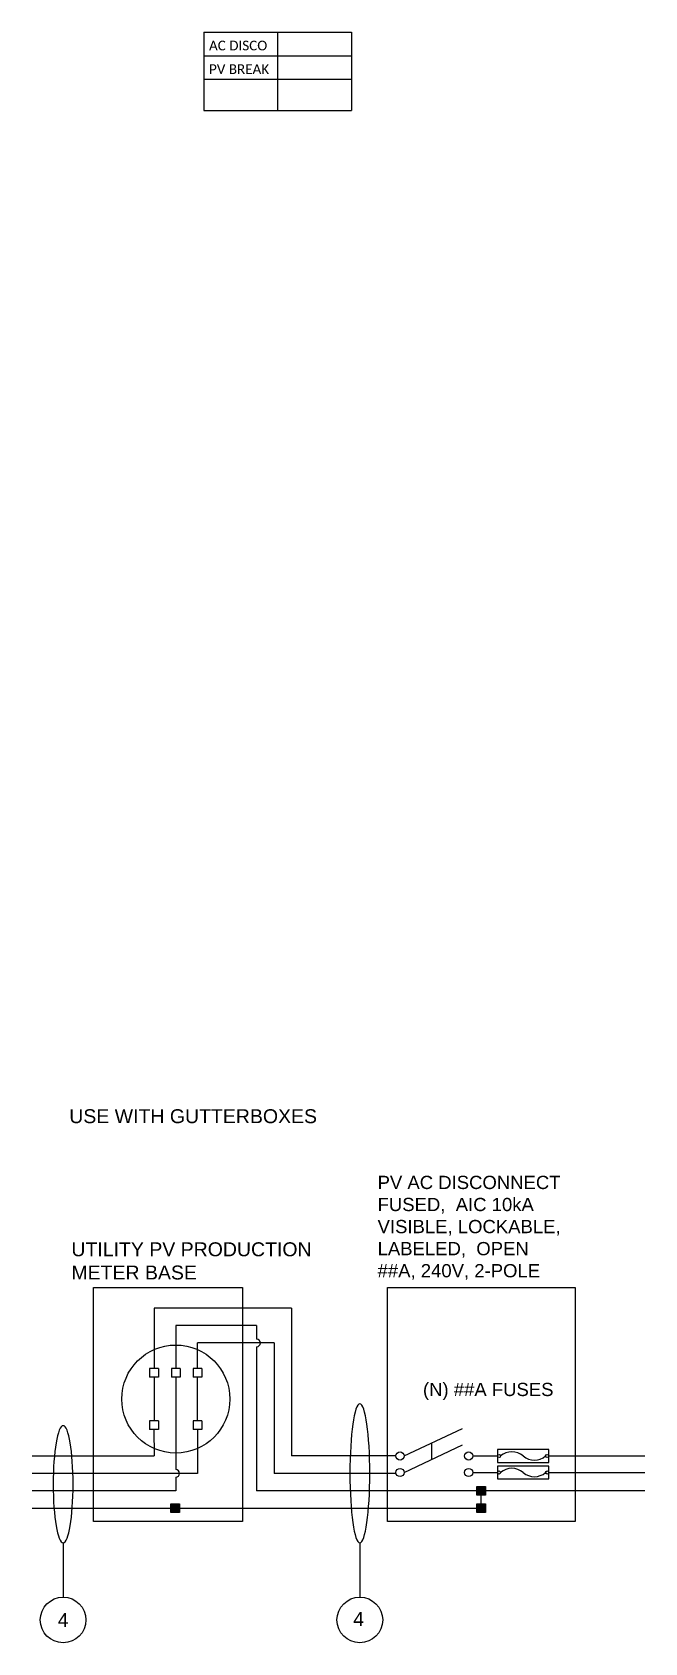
# Model space of a CAD drawing. Header units: inches. Extents: x 283.3 to 318.5, y 6.7 to 99.1.
import ezdxf

# ---------------------------------------------------------------- set-up
doc = ezdxf.new("R2010")
doc.units = ezdxf.units.IN
doc.header["$MEASUREMENT"] = 0
for name, color, linetype in [('Ground', 3, 'Continuous'), ('Negative', 7, 'Continuous'), ('Positive', 1, 'Continuous')]:
    doc.layers.add(name, color=color, linetype=linetype)
doc.layers.add('Hidden', color=1, linetype='Continuous', lineweight=25, plot=False)
doc.layers.add('wirecallout', color=4, linetype='Continuous', lineweight=25)
doc.styles.get("Standard").update_dxf_attribs({"font": 'arial.ttf'})

# ---------------------------------------------------------------- blocks, each defined once
blk = doc.blocks.new('*T20')
at = {"color": 0, "linetype": 'ByBlock', "lineweight": -2, "transparency": 16777216}
for p, q in [((0, 0), (8.467, 0)), ((0, 0), (0, -4.497)), ((4.233, 0), (4.233, -4.497)), ((8.467, 0), (8.467, -4.497)), ((0, -1.348), (8.467, -1.348)), ((0, -2.697), (8.467, -2.697)), ((0, -4.497), (8.467, -4.497))]:
    blk.add_line(p, q, dxfattribs=at)
at = {"color": 0, "transparency": 16777216, "char_height": 0.55556, "width": 3.63333}
for s, insert, attachment_point in [('{\\fCalibri|b0|i0|c0;AC DISCO', (0.3, -1.048), 7), ('{\\fCalibri|b0|i0|c0;PV BREAK', (0.3, -2.397), 7), ('{\\fCalibri|b0|i0|c0;', (8.167, -1.048), 9), ('{\\fCalibri|b0|i0|c0;', (4.533, -2.397), 7)]:
    blk.add_mtext(s, dxfattribs=dict(at, insert=insert, attachment_point=attachment_point))
blk = doc.blocks.new('*U19')
h = blk.add_hatch(color=256)
h.dxf.hatch_style = 1
h.paths.add_polyline_path([(26.02, 1.248), (25.523, 1.248), (25.523, 1), (26.02, 1)])
h.paths.add_polyline_path([(26.02, 1), (25.523, 1), (25.523, 0.752), (26.02, 0.752)])
h = blk.add_hatch(color=256)
h.dxf.hatch_style = 1
h.paths.add_polyline_path([(8.443, 0.248), (7.947, 0.248), (7.947, 0), (8.443, 0)])
h.paths.add_polyline_path([(8.443, 0), (7.947, 0), (7.947, -0.248), (8.443, -0.248)])
h = blk.add_hatch(color=256)
h.dxf.hatch_style = 1
h.paths.add_polyline_path([(26.02, 0.248), (25.523, 0.248), (25.523, 0), (26.02, 0)])
h.paths.add_polyline_path([(26.02, 0), (25.523, 0), (25.523, -0.248), (26.02, -0.248)])
for p, q in [((6.99, 11.488), (6.99, 8.016)), ((14.876, 11.488), (6.99, 11.488)), ((14.876, 11.488), (14.876, 3)), ((8.244, 10.488), (8.244, 8.016)), ((12.876, 10.488), (8.244, 10.488)), ((12.876, 10.488), (12.876, 9.703)), ((13.876, 9.488), (9.49, 9.488)), ((9.49, 8.016), (9.49, 9.488)), ((12.876, 9.273), (12.876, 1)), ((13.876, 9.488), (13.876, 2)), ((6.74, 8.016), (6.74, 7.516)), ((7.24, 8.016), (6.74, 8.016)), ((7.24, 7.516), (6.74, 7.516)), ((6.99, 7.516), (6.99, 7.004)), ((6.99, 7.516), (6.99, 5.016)), ((7.24, 8.016), (7.24, 7.516)), ((7.994, 8.016), (7.994, 7.516)), ((8.494, 8.016), (7.994, 8.016)), ((8.494, 7.516), (7.994, 7.516)), ((8.244, 7.516), (8.244, 4.222)), ((8.494, 8.016), (8.494, 7.516)), ((9.24, 8.016), (9.24, 7.516)), ((9.74, 8.016), (9.24, 8.016)), ((9.74, 7.516), (9.24, 7.516)), ((9.49, 5.016), (9.49, 7.516)), ((9.74, 8.016), (9.74, 7.516)), ((6.74, 5.016), (6.74, 4.516)), ((7.24, 5.016), (6.74, 5.016)), ((7.24, 5.016), (7.24, 4.516)), ((9.24, 5.016), (9.24, 4.516)), ((9.74, 5.016), (9.24, 5.016)), ((9.74, 5.016), (9.74, 4.516)), ((7.24, 4.516), (6.74, 4.516)), ((6.985, 4.516), (6.994, 3)), ((8.244, 4.222), (8.244, 2.215)), ((9.74, 4.516), (9.24, 4.516)), ((9.49, 4.516), (9.49, 2)), ((21.344, 3), (24.688, 4.582)), ((22.909, 3.74), (22.909, 2.79)), ((0, 3), (6.994, 3)), ((21.344, 2.05), (24.688, 3.632)), ((25.279, 3), (26.698, 3)), ((29.645, 3), (35.153, 3)), ((9.49, 2), (0, 2)), ((25.279, 2.05), (26.698, 2.05)), ((29.645, 2.05), (35.153, 2.05)), ((8.244, 1), (0, 1)), ((8.244, 1.785), (8.244, 1)), ((25.536, 1), (12.876, 1)), ((35.153, 1), (26.007, 1)), ((25.772, 0.236), (25.772, 0.764)), ((1.775, -1.99), (1.775, -5.101)), ((18.801, -1.99), (18.801, -5.101))]:
    blk.add_line(p, q)
for points in [[(12.058, -0.753), (3.514, -0.753), (3.514, 12.663), (12.058, 12.663)], [(31.165, -0.753), (20.379, -0.753), (20.379, 12.663), (31.165, 12.663)], [(26.698, 2.631), (29.645, 2.631), (29.645, 3.369), (26.698, 3.369)], [(26.698, 1.681), (29.645, 1.681), (29.645, 2.419), (26.698, 2.419)], [(25.523, 1.248), (26.02, 1.248), (26.02, 0.752), (25.523, 0.752)], [(7.947, 0.248), (8.443, 0.248), (8.443, -0.248), (7.947, -0.248)], [(25.523, 0.248), (26.02, 0.248), (26.02, -0.248), (25.523, -0.248)]]:
    blk.add_lwpolyline(points, close=True)
for centre, radius in [((8.24, 6.266), 3.1), ((21.108, 3), 0.236), ((25.043, 3), 0.236), ((26.79, 3), 0.0922), ((29.553, 3), 0.0922), ((21.108, 2.05), 0.236), ((25.043, 2.05), 0.236), ((26.79, 2.05), 0.0922), ((29.553, 2.05), 0.0922), ((25.772, 1), 0.236), ((25.772, 0), 0.236), ((1.775, -6.412), 1.311), ((18.801, -6.412), 1.311)]:
    blk.add_circle(centre, radius)
for centre, radius, start, end in [((12.876, 9.488), 0.215, 270, 90), ((27.527, 2.255), 0.985, 49.13082, 130.86918), ((28.816, 3.745), 0.985, 229.13082, 310.86918), ((8.244, 2), 0.215, 270, 90), ((27.527, 1.305), 0.985, 49.13082, 130.86918), ((28.816, 2.795), 0.985, 229.13082, 310.86918)]:
    blk.add_arc(centre, radius, start, end)
at = {"layer": 'Ground'}
blk.add_lwpolyline([(0, 0), (25.536, 0)], dxfattribs=at)
at = {"layer": 'Negative'}
blk.add_line((20.872, 3), (14.876, 3), dxfattribs=at)
at = {"layer": 'Positive', "color": 7}
blk.add_line((20.878, 2), (13.876, 2), dxfattribs=at)
at = {"layer": 'wirecallout', "color": 7, "extrusion": (0, 0, -1)}
for centre, major_axis, ratio in [((18.801, 2), (0, 3.99), 0.14309), ((1.775, 1.374), (0, 3.364), 0.169711)]:
    blk.add_ellipse(centre, major_axis=major_axis, ratio=ratio, dxfattribs=at)
blk.add_blockref('*T20', (9.846, 84.719))
blk.add_text('(N) ##A FUSES', height=0.76).set_placement((22.423, 6.437))
for s, width, gutter_width, heights, insert, char_height, attachment_point in [('PV AC DISCONNECT\\PFUSED,  AIC 10kA\\PVISIBLE, LOCKABLE, LABELED,  OPEN\\P##A, 240V, 2-POLE', 12.26664, 0.95, [6.355], (19.82, 13.112), 0.76, 7), ('\\A1;\\pxql;UTILITY PV PRODUCTION\\PMETER BASE', 14.51791, 1, [5.98], (2.249, 13.118), 0.8, 7), ('4', 15.64005, 1, [0], (1.775, -6.412), 0.8, 5), ('4', 15.64005, 1, [0], (19.038, -5.963), 0.8, 3)]:
    blk.add_mtext_dynamic_manual_height_columns(s, width=width, gutter_width=gutter_width, heights=heights, dxfattribs=dict(insert=insert, char_height=char_height, attachment_point=attachment_point))
at = {"layer": 'Hidden', "insert": (2.126, 22.902), "char_height": 0.8, "attachment_point": 1}
blk.add_mtext_dynamic_manual_height_columns('{\\C1;USE WITH GUTTERBOXES}', width=15.8617, gutter_width=1, heights=[8.066], dxfattribs=at)

msp = doc.modelspace()

# ---------------------------------------------------------------- block references
at = {"ltscale": 15}
msp.add_blockref('*U19', (283.342, 14.406), dxfattribs=at)

doc.saveas('drawing.dxf')
